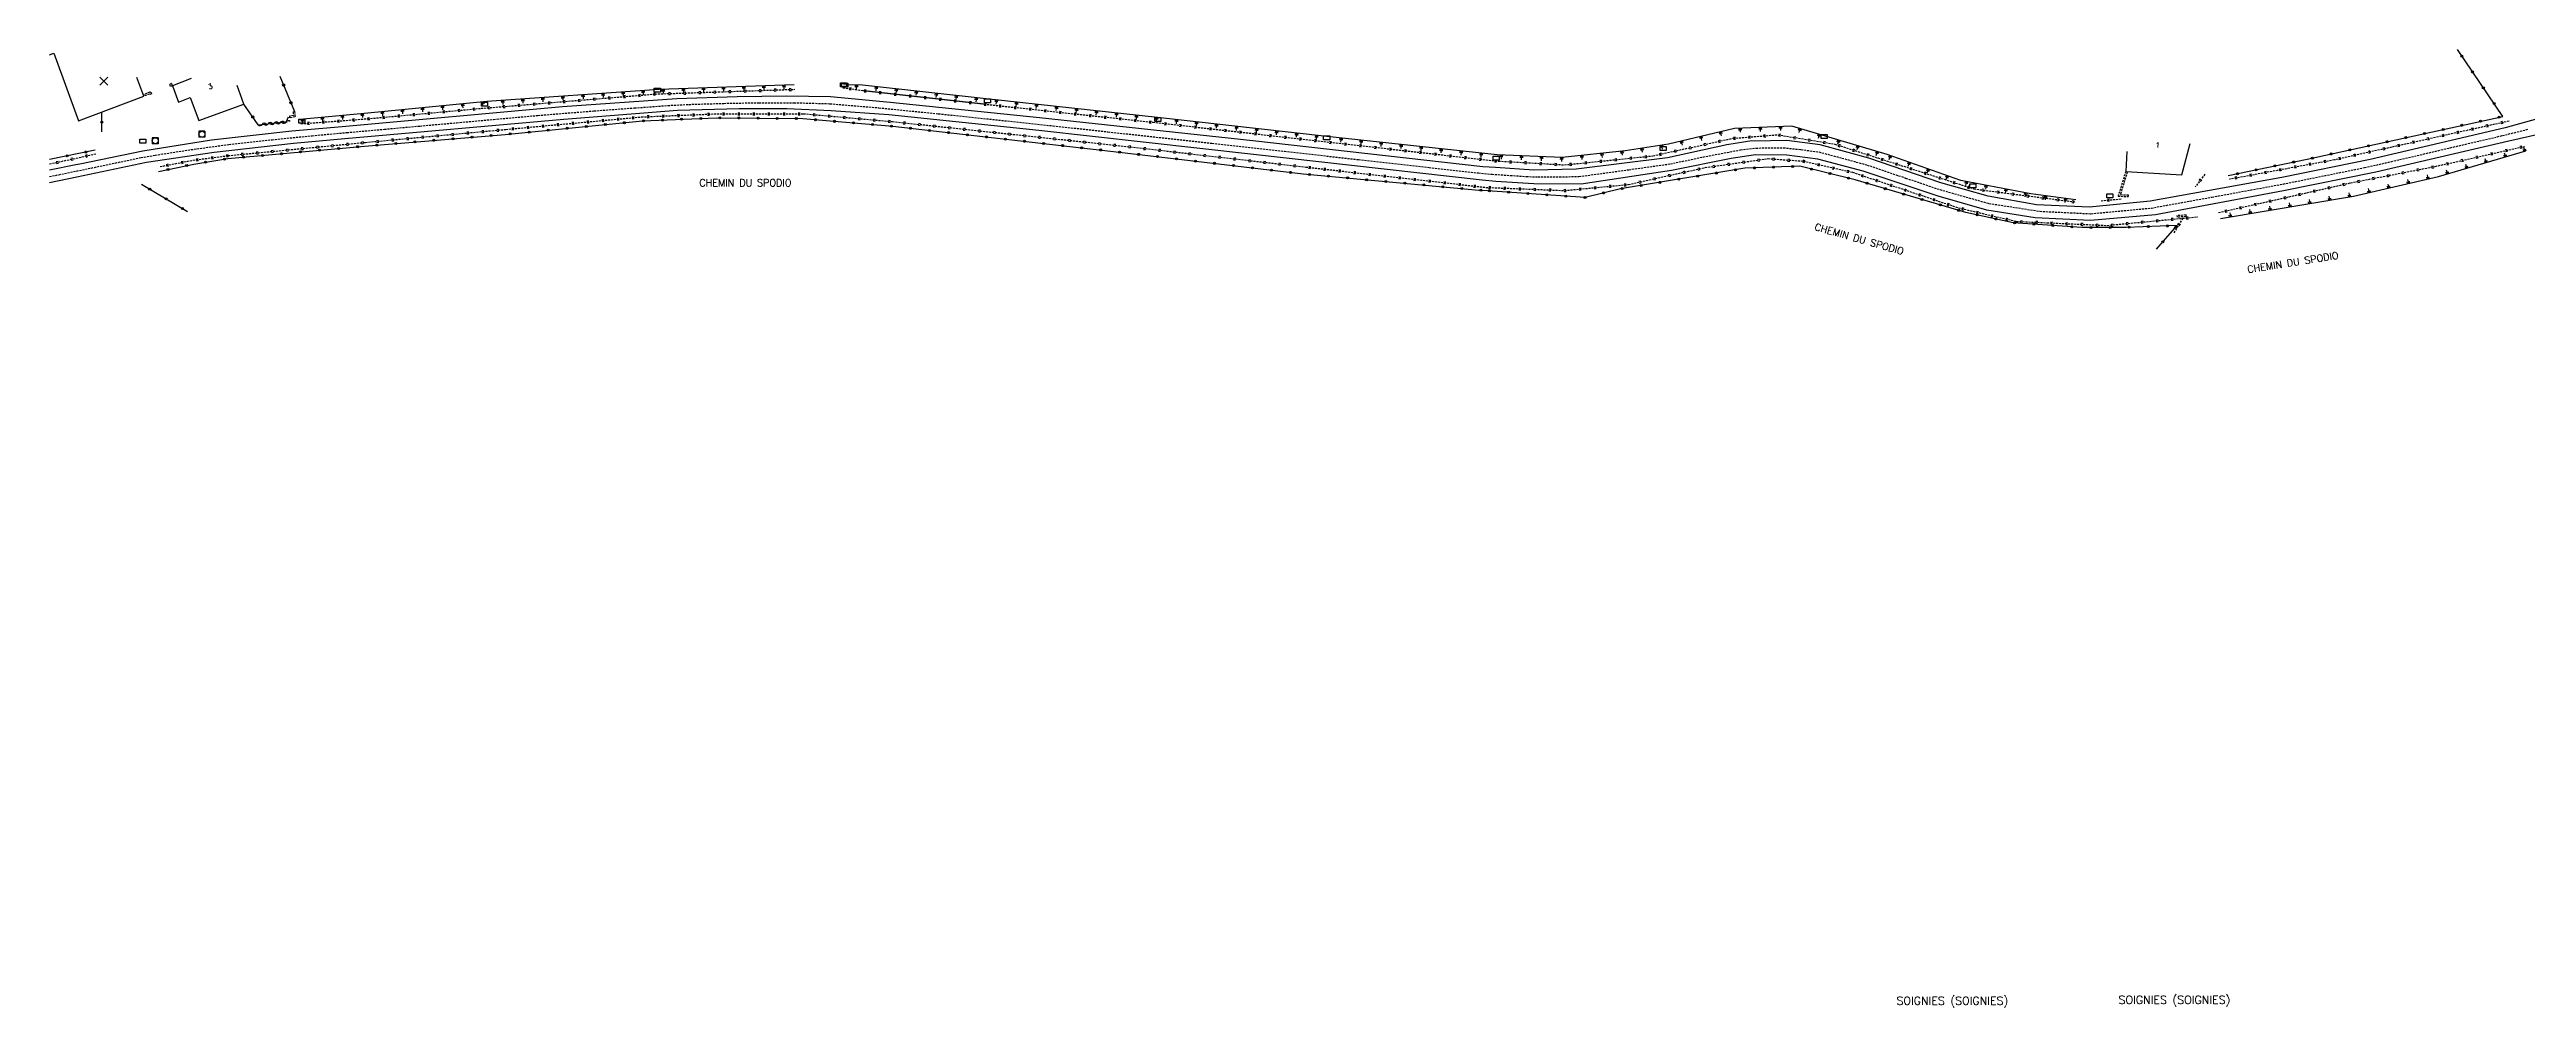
# Model space of a CAD drawing. Header units: millimetres. Extents: x 127000 to 128000, y 141000 to 142000.
# Drawn here: x 127000 to 127615, y 141011 to 141249 of the extents above; entities that cross this region are included whole.
import ezdxf
from ezdxf.enums import TextEntityAlignment as Align

# ---------------------------------------------------------------- set-up
doc = ezdxf.new("R2010")
doc.units = ezdxf.units.MM
doc.linetypes.add('DASHED', pattern=[0.75, 0.5, -0.25])
doc.layers.get('0').update_dxf_attribs({"linetype": 'CONTINUOUS'})
for name, color, linetype in [('W0001', 6, 'DASHED'), ('W0008', 7, 'CONTINUOUS'), ('W0100', 7, 'CONTINUOUS'), ('W0112', 1, 'DASHED'), ('W0211', 2, 'CONTINUOUS'), ('W0220', 5, 'DASHED'), ('W0310', 3, 'CONTINUOUS'), ('W0322', 7, 'CONTINUOUS'), ('W0420', 7, 'CONTINUOUS'), ('W0980', 7, 'CONTINUOUS'), ('W0989', 7, 'CONTINUOUS'), ('W0991', 7, 'CONTINUOUS'), ('W1471', 7, 'CONTINUOUS')]:
    doc.layers.add(name, color=color, linetype=linetype)
doc.styles.get("Standard").update_dxf_attribs({"font": 'romans.shx', "width": 0.85})

# ---------------------------------------------------------------- blocks, each defined once
blk = doc.blocks.new('t211o')
at = {"color": 0, "linetype": 'Continuous'}
for p, q in [((-0.29, 0.5), (-0.29, 0)), ((0, 1), (0, 0)), ((0.29, 0.5), (0.29, 0))]:
    blk.add_line(p, q, dxfattribs=at)
blk = doc.blocks.new('t220o')
at = {"color": 0, "linetype": 'Continuous'}
for p, q in [((-0.25, 0.25), (0.25, 0.25)), ((-0.25, -0.25), (0.25, -0.25))]:
    blk.add_line(p, q, dxfattribs=at)
blk = doc.blocks.new('t322o')
at = {"color": 0, "linetype": 'Continuous'}
for radius in [0.25, 0.15]:
    blk.add_circle((0, 0), radius, dxfattribs=at)
blk = doc.blocks.new('t310o')
at = {"color": 0, "linetype": 'Continuous'}
for centre, start, end in [((-0.5, 0.38), 216.8699, 323.1304), ((0.5, -0.37), 36.8699, 143.1303)]:
    blk.add_arc(centre, 0.625, start, end, dxfattribs=at)
blk = doc.blocks.new('t991o')
at = {"color": 0, "linetype": 'Continuous'}
for p, q in [((-1, 1), (1, -1)), ((-1, -1), (1, 1))]:
    blk.add_line(p, q, dxfattribs=at)
blk = doc.blocks.new('T420')
for p, q in [((0.75, 0.75), (-0.75, 0.75)), ((-0.75, 0.75), (-0.75, -0.75)), ((0.75, 0.75), (0.75, -0.75)), ((0.75, -0.75), (-0.75, -0.75))]:
    blk.add_line(p, q)
blk.add_ellipse((0, 0), major_axis=(-0.53, 0.53), ratio=1, start_param=3.926991, end_param=10.210176)
blk = doc.blocks.new('T1471')
at = {"color": 0, "linetype": 'Continuous', "flags": 128}
blk.add_lwpolyline([(-0.75, -0.5), (-0.75, 0.5), (0.75, 0.5), (0.75, -0.5), (-0.75, -0.5)], dxfattribs=at)

msp = doc.modelspace()

# ---------------------------------------------------------------- linework, layer by layer
at = {"layer": 'W0001'}
msp.add_lwpolyline([(127000, 141217.54), (127002.28, 141218), (127011.14, 141219.82), (127019.3, 141221.53), (127022.78, 141222.26), (127026.2, 141222.84), (127035.14, 141224.22), (127044.52, 141225.5), (127055.28, 141226.69), (127065.26, 141227.69), (127073.8, 141228.46), (127083.18, 141229.3), (127091.95, 141230.09), (127101.12, 141230.91), (127110.31, 141231.74), (127121.29, 141232.72), (127135.17, 141233.84), (127145.25, 141234.58), (127153.59, 141235.19), (127158.75, 141235.45), (127167.49, 141235.72), (127176.26, 141235.87), (127184.96, 141235.88), (127193.82, 141235.63), (127206, 141234.61), (127220.76, 141233.13), (127235.72, 141231.57), (127249.25, 141230.14), (127262.82, 141228.65), (127274.87, 141227.33), (127288.67, 141225.82), (127306.76, 141223.81), (127325.14, 141221.75), (127342.64, 141219.79), (127354.94, 141218.42), (127358.34, 141218.11), (127366.82, 141217.55), (127369.75, 141217.44), (127379.86, 141217.53), (127392.3, 141219.24), (127402.59, 141220.69), (127412.23, 141222.71), (127420.02, 141224.17), (127423.78, 141224.62), (127430.68, 141224.68), (127434.99, 141224.24), (127439.48, 141223.65), (127445.15, 141222.13), (127451.46, 141220.4), (127461.02, 141217.16), (127469.53, 141214.29), (127481.67, 141210.86), (127494.43, 141208.91), (127506.98, 141208.3), (127522.05, 141209.72), (127537.09, 141212.43), (127555.49, 141215.81), (127575, 141219.77), (127578.61, 141220.55), (127596.29, 141224.68), (127609.25, 141227.71), (127615.74, 141229.32)], dxfattribs=at)
at = {"layer": 'W0008'}
for points in [[(127620.06, 141232.46), (127609.89, 141229.66), (127576.43, 141221.75), (127554.44, 141217.27), (127521.73, 141211.45), (127506.71, 141209.96), (127493.5, 141210.5), (127481.54, 141212.65), (127469.77, 141216), (127451.85, 141222.13), (127439.82, 141225.43), (127431.52, 141226.53), (127423.41, 141226.35), (127422.82, 141226.4), (127416.59, 141225.43), (127401.84, 141222.2), (127379.19, 141219.36), (127368.65, 141219.14), (127359.11, 141219.8), (127356.04, 141219.93), (127298.91, 141226.39), (127245.91, 141232.1), (127208.81, 141235.89), (127194.01, 141237.36), (127183.02, 141237.54), (127170.82, 141237.31), (127155.8, 141236.83), (127127.37, 141234.86), (127072.7, 141229.88), (127060.21, 141228.78), (127040.25, 141226.6), (127023.2, 141223.82), (127007.51, 141220.61), (127006.5, 141220.43), (127000, 141219.1)], [(127621.07, 141228.61), (127610.83, 141226.29), (127577.83, 141218.66), (127554.89, 141214.01), (127523.1, 141208.06), (127506.95, 141206.61), (127493.19, 141207.25), (127481.16, 141209.18), (127469.07, 141212.64), (127450.48, 141218.87), (127439.24, 141221.89), (127431.5, 141222.84), (127423.71, 141222.89), (127417.72, 141222.06), (127402.88, 141219.08), (127380.43, 141215.67), (127368.69, 141215.73), (127359.25, 141216.29), (127355.84, 141216.68), (127299.02, 141222.98), (127245.71, 141228.95), (127208.44, 141232.88), (127194.11, 141233.88), (127183.1, 141234.33), (127171.29, 141234.34), (127156.01, 141233.9), (127127.75, 141231.71), (127073.31, 141226.9), (127060.58, 141225.72), (127040.88, 141223.53), (127024.1, 141221.05), (127006.79, 141217.36), (127000, 141215.98)]]:
    msp.add_lwpolyline(points, dxfattribs=at)
at = {"layer": 'W0100'}
msp.add_line((127023.46, 141237.49), (127021.7, 141242.17), dxfattribs=at)
for points in [[(127000, 141247.77), (127001.03, 141248.15), (127007.23, 141231.39), (127023.46, 141237.49)], [(127035.2, 141241.86), (127030.52, 141240.1), (127032.05, 141236.04), (127034.95, 141237.14), (127037.1, 141231.43), (127048.27, 141235.49), (127046.57, 141240.19)], [(127515.98, 141223.78), (127515.7, 141218.79), (127529.58, 141217.99), (127531.66, 141225.74)]]:
    msp.add_lwpolyline(points, dxfattribs=at)
at = {"layer": 'W0112'}
for p, q in [((127025.2, 141238.48), (127025.35, 141238.11)), ((127030.32, 141240.64), (127029.83, 141240.46)), ((127059.57, 141232.53), (127059.62, 141232.13)), ((127060.48, 141233.64), (127060.88, 141233.68)), ((127515.7, 141218.79), (127516.08, 141218.67)), ((127516.29, 141212.96), (127516.27, 141212.56)), ((127528.54, 141207.43), (127528.49, 141207.83)), ((127530.73, 141207.6), (127528.54, 141207.43))]:
    msp.add_line(p, q, dxfattribs=at)
for points in [[(127025.2, 141238.48), (127024.98, 141238.39), (127024.92, 141238.48), (127023.31, 141237.87)], [(127025.35, 141238.11), (127024.83, 141237.89), (127024.77, 141237.99), (127023.46, 141237.49)], [(127030.03, 141239.93), (127029.83, 141240.46)], [(127030.52, 141240.1), (127030.03, 141239.93)], [(127030.52, 141240.1), (127030.32, 141240.64)], [(127060.48, 141233.64), (127060.58, 141232.67), (127059.57, 141232.53)], [(127060.88, 141233.68), (127061.02, 141232.33), (127059.62, 141232.13)], [(127515.7, 141218.79), (127513.8, 141212.66), (127516.27, 141212.56)], [(127516.08, 141218.67), (127514.34, 141213.04), (127516.29, 141212.96)], [(127530.73, 141207.6), (127530.69, 141208), (127528.49, 141207.83)]]:
    msp.add_lwpolyline(points, dxfattribs=at)
at = {"layer": 'W0211'}
for points in [[(127184.95, 141240.35), (127151.45, 141239.15), (127108.63, 141236.15), (127079.09, 141233.3), (127062.17, 141231.71)], [(127317.26, 141227.46), (127275.22, 141232.18), (127232.66, 141236.82), (127201.9, 141240.23), (127197.23, 141240.31)], [(127456.41, 141222.99), (127432.74, 141230.09), (127418.51, 141229.46), (127402.1, 141225.55), (127391.37, 141223.9), (127375.71, 141222.26), (127359.53, 141222.94), (127317.26, 141227.46)], [(127503.29, 141211.75), (127492.08, 141213.26), (127474.71, 141216.58), (127456.41, 141222.99)], [(127539.21, 141207.08), (127572.28, 141212.66), (127593.36, 141217.56), (127615.07, 141223.94)]]:
    msp.add_lwpolyline(points, dxfattribs=at)
at = {"layer": 'W0220'}
for p, q in [((127000, 141220.66), (127011.64, 141223.21)), ((127535.36, 141218.12), (127532.95, 141214.95)), ((127509.55, 141211.54), (127514.73, 141211.99)), ((127529.85, 141207.19), (127527.53, 141203.44))]:
    msp.add_line(p, q, dxfattribs=at)
for points in [[(127062.45, 141230.64), (127078.94, 141231.89), (127107.23, 141234.48), (127150.37, 141238.03), (127185.08, 141239.2)], [(127197.02, 141239.61), (127202.01, 141238.9), (127232.15, 141235.53), (127274.14, 141231.02), (127316.62, 141226.23), (127359.1, 141221.43), (127376.27, 141220.44), (127398.22, 141222.67), (127418.06, 141227.03), (127429.24, 141227.92), (127443.44, 141225.6), (127477.99, 141214.46), (127503.33, 141211.2)], [(127232.15, 141235.53), (127202.01, 141238.9)], [(127027.5, 141220), (127035.64, 141221.61), (127044.32, 141222.73), (127078.45, 141226.02), (127113.34, 141229.25), (127147.02, 141232.35), (127165.73, 141233.12), (127187.25, 141233.15), (127209.41, 141231.19), (127268.49, 141224.91), (127312.04, 141219.9), (127356.82, 141214.84), (127376.26, 141214.07), (127392.17, 141215.57), (127411.15, 141219.77), (127426.83, 141221.99), (127435.62, 141221.37), (127447.8, 141218.6), (127474.12, 141209.77), (127488.55, 141206.4), (127511.1, 141205.4), (127533.62, 141207.55)], [(127610.94, 141231.32), (127567.54, 141221.67), (127541.45, 141216.86)], [(127538.76, 141208.57), (127571.54, 141215.98), (127592.54, 141220.05), (127614.69, 141225.04)]]:
    msp.add_lwpolyline(points, dxfattribs=at)
at = {"layer": 'W0310'}
msp.add_line((127051.81, 141230.37), (127059.06, 141231.12), dxfattribs=at)
at = {"layer": 'W0322'}
for p, q in [((127057.24, 141242.46), (127060.88, 141233.68)), ((127051.81, 141230.37), (127048.27, 141235.49)), ((127012.97, 141228.68), (127012.99, 141233.54)), ((127058.83, 141231.2), (127059.38, 141232.39)), ((127011.36, 141224.09), (127000, 141221.81)), ((127022.83, 141215.64), (127034.24, 141208.87)), ((127523.32, 141199.53), (127528.42, 141205.34))]:
    msp.add_line(p, q, dxfattribs=at)
for points in [[(127541.11, 141217.77), (127560.73, 141221.83), (127609.34, 141232.49), (127598.05, 141249.08)], [(127027.1, 141218.81), (127035.84, 141220.65), (127044.31, 141222), (127078.27, 141225.1), (127113.18, 141228.01), (127147.25, 141231.35), (127165.63, 141232.13), (127187.14, 141231.92), (127209.47, 141230.02), (127268.54, 141223.28), (127311.38, 141218.21), (127355.88, 141214.1)], [(127528.42, 141205.34), (127515.8, 141204.92), (127504.81, 141204.89), (127487.75, 141206.06), (127475.99, 141208.62), (127448.48, 141216.73), (127434.76, 141220.1), (127421.1, 141219.58), (127390.22, 141214.48), (127381.39, 141212.36), (127355.88, 141214.1)]]:
    msp.add_lwpolyline(points, dxfattribs=at)

# ---------------------------------------------------------------- block references
at = {"layer": 'W0211'}
for p, rotation in [((127102.61, 141235.57), 185.5030396942262), ((127107.58, 141236.05), 185.5030396942262), ((127112.57, 141236.42), 184.0138955370039), ((127117.56, 141236.77), 184.0138955370039), ((127122.54, 141237.12), 184.0138955370039), ((127127.53, 141237.47), 184.0138955370039), ((127132.52, 141237.82), 184.0138955370039), ((127137.51, 141238.17), 184.0138955370039), ((127142.49, 141238.52), 184.0138955370039), ((127147.48, 141238.87), 184.0138955370039), ((127152.47, 141239.19), 182.0412185198356), ((127157.47, 141239.37), 182.0412185198356), ((127162.47, 141239.55), 182.0412185198356), ((127167.46, 141239.72), 182.0412185198356), ((127172.46, 141239.9), 182.0412185198356), ((127177.46, 141240.08), 182.0412185198356), ((127182.45, 141240.26), 182.0412185198356), ((127200.46, 141240.25), 179.042660022015), ((127205.44, 141239.83), 173.6748346997042), ((127210.41, 141239.28), 173.6748346997042), ((127215.38, 141238.73), 173.6748346997042), ((127220.35, 141238.18), 173.6748346997042), ((127225.32, 141237.63), 173.6748346997042), ((127230.29, 141237.08), 173.6748346997042), ((127235.26, 141236.54), 173.7854119150578), ((127240.23, 141235.99), 173.7854119150578), ((127245.2, 141235.45), 173.7854119150578), ((127062.79, 141231.77), 185.3826961851791), ((127067.76, 141232.23), 185.3826961851791), ((127072.74, 141232.7), 185.3826961851791), ((127077.72, 141233.17), 185.3826961851791), ((127082.7, 141233.65), 185.5030396942262), ((127087.68, 141234.13), 185.5030396942262), ((127092.65, 141234.61), 185.5030396942262), ((127097.63, 141235.09), 185.5030396942262), ((127250.17, 141234.91), 173.7854119150578), ((127255.14, 141234.37), 173.7854119150578), ((127260.11, 141233.83), 173.7854119150578), ((127265.08, 141233.29), 173.7854119150578), ((127270.05, 141232.75), 173.7854119150578), ((127275.02, 141232.2), 173.7854119150578), ((127279.99, 141231.65), 173.5872980641333), ((127284.96, 141231.09), 173.5872980641333), ((127289.93, 141230.53), 173.5872980641333), ((127294.9, 141229.97), 173.5872980641333), ((127299.87, 141229.41), 173.5872980641333), ((127419.97, 141229.52), 182.5632490703346), ((127424.96, 141229.74), 182.5632490703346), ((127429.96, 141229.97), 182.5632490703346), ((127434.86, 141229.46), 163.3106200905192), ((127304.84, 141228.86), 173.5872980641333), ((127309.81, 141228.3), 173.5872980641333), ((127314.77, 141227.74), 173.5872980641333), ((127320.87, 141227.07), 173.891952871451), ((127325.85, 141226.54), 173.891952871451), ((127330.82, 141226.01), 173.891952871451), ((127335.79, 141225.48), 173.891952871451), ((127340.76, 141224.94), 173.891952871451), ((127345.73, 141224.41), 173.891952871451), ((127350.7, 141223.88), 173.891952871451), ((127355.68, 141223.35), 173.891952871451), ((127360.65, 141222.89), 177.6116679109993), ((127385.59, 141223.29), 185.9677387588633), ((127390.56, 141223.81), 185.9677387588633), ((127395.51, 141224.54), 188.7477850449114), ((127400.45, 141225.3), 188.7477850449114), ((127405.34, 141226.32), 193.3927573029935), ((127410.2, 141227.48), 193.3927573029935), ((127415.07, 141228.64), 193.3927573029935), ((127439.65, 141228.02), 163.3106200905192), ((127444.44, 141226.58), 163.3106200905192), ((127449.23, 141225.15), 163.3106200905192), ((127454.02, 141223.71), 163.3106200905192), ((127609.98, 141222.44), 16.38327674937827), ((127614.78, 141223.85), 16.38327674937827), ((127365.65, 141222.68), 177.6116679109993), ((127370.64, 141222.47), 177.6116679109993), ((127375.64, 141222.26), 177.6116679109993), ((127380.61, 141222.77), 185.9677387588633), ((127457.25, 141222.7), 160.6706815304674), ((127461.96, 141221.05), 160.6706815304674), ((127466.68, 141219.39), 160.6706815304674), ((127471.4, 141217.74), 160.6706815304674), ((127585.88, 141215.82), 13.07616793992963), ((127590.75, 141216.95), 13.07616793992963), ((127595.59, 141218.21), 16.38327674937827), ((127600.38, 141219.62), 16.38327674937827), ((127605.18, 141221.03), 16.38327674937827), ((127476.18, 141216.3), 169.1939609317718), ((127481.09, 141215.36), 169.1939609317718), ((127486, 141214.42), 169.1939609317718), ((127490.91, 141213.48), 169.1939609317718), ((127495.86, 141212.75), 172.3321177208084), ((127500.81, 141212.09), 172.3321177208084), ((127556.47, 141209.99), 9.575838110958783), ((127561.4, 141210.82), 9.575838110958783), ((127566.33, 141211.66), 9.575838110958783), ((127571.26, 141212.49), 9.575838110958783), ((127576.14, 141213.56), 13.07616793992963), ((127581.01, 141214.69), 13.07616793992963), ((127541.68, 141207.5), 9.575838110958783), ((127546.61, 141208.33), 9.575838110958783), ((127551.54, 141209.16), 9.575838110958783)]:
    msp.add_blockref('t211o', p, dxfattribs=dict(at, rotation=rotation))
at = {"layer": 'W0220'}
for p, rotation in [((127112.89, 141234.94), 4.709069149316639), ((127116.62, 141235.25), 4.709069149316639), ((127116.62, 141235.25), 4.709069149316639), ((127116.62, 141235.25), 4.709069149316639), ((127116.62, 141235.25), 4.709069149316639), ((127116.62, 141235.25), 4.709069149316639), ((127116.62, 141235.25), 4.709069149316639), ((127120.36, 141235.56), 4.709069149316639), ((127120.36, 141235.56), 4.709069149316639), ((127120.36, 141235.56), 4.709069149316639), ((127120.36, 141235.56), 4.709069149316639), ((127120.36, 141235.56), 4.709069149316639), ((127124.1, 141235.86), 4.709069149316639), ((127124.1, 141235.86), 4.709069149316639), ((127124.1, 141235.86), 4.709069149316639), ((127124.1, 141235.86), 4.709069149316639), ((127127.84, 141236.17), 4.709069149316639), ((127127.84, 141236.17), 4.709069149316639), ((127127.84, 141236.17), 4.709069149316639), ((127131.57, 141236.48), 4.709069149316639), ((127131.57, 141236.48), 4.709069149316639), ((127135.31, 141236.79), 4.709069149316639), ((127139.05, 141237.1), 4.709069149316639), ((127142.79, 141237.4), 4.709069149316639), ((127146.52, 141237.71), 4.709069149316639), ((127150.26, 141238.02), 4.709069149316639), ((127154.01, 141238.15), 1.932298215756949), ((127157.76, 141238.28), 1.932298215756949), ((127161.5, 141238.4), 1.932298215756949), ((127165.25, 141238.53), 1.932298215756949), ((127165.25, 141238.53), 1.932298215756949), ((127165.25, 141238.53), 1.932298215756949), ((127165.25, 141238.53), 1.932298215756949), ((127165.25, 141238.53), 1.932298215756949), ((127165.25, 141238.53), 1.932298215756949), ((127169, 141238.66), 1.932298215756949), ((127169, 141238.66), 1.932298215756949), ((127169, 141238.66), 1.932298215756949), ((127169, 141238.66), 1.932298215756949), ((127169, 141238.66), 1.932298215756949), ((127172.75, 141238.78), 1.932298215756949), ((127172.75, 141238.78), 1.932298215756949), ((127172.75, 141238.78), 1.932298215756949), ((127172.75, 141238.78), 1.932298215756949), ((127176.5, 141238.91), 1.932298215756949), ((127176.5, 141238.91), 1.932298215756949), ((127176.5, 141238.91), 1.932298215756949), ((127180.24, 141239.04), 1.932298215756949), ((127180.24, 141239.04), 1.932298215756949), ((127183.99, 141239.16), 1.932298215756949), ((127198.88, 141239.34), 351.9294386044806), ((127202.59, 141238.83), 353.6281053048976), ((127202.59, 141238.83), 353.6281053048976), ((127202.59, 141238.83), 353.6281053048976), ((127202.59, 141238.83), 353.6281053048976), ((127202.59, 141238.83), 353.6281053048976), ((127202.59, 141238.83), 353.6281053048976), ((127206.32, 141238.42), 353.6281053048976), ((127206.32, 141238.42), 353.6281053048976), ((127206.32, 141238.42), 353.6281053048976), ((127206.32, 141238.42), 353.6281053048976), ((127206.32, 141238.42), 353.6281053048976), ((127210.04, 141238), 353.6281053048976), ((127210.04, 141238), 353.6281053048976), ((127210.04, 141238), 353.6281053048976), ((127210.04, 141238), 353.6281053048976), ((127213.77, 141237.58), 353.6281053048976), ((127213.77, 141237.58), 353.6281053048976), ((127213.77, 141237.58), 353.6281053048976), ((127217.5, 141237.17), 353.6281053048976), ((127217.5, 141237.17), 353.6281053048976), ((127221.23, 141236.75), 353.6281053048976), ((127224.95, 141236.34), 353.6281053048976), ((127228.68, 141235.92), 353.6281053048976), ((127232.41, 141235.51), 353.8616344585192), ((127236.13, 141235.1), 353.8616344585192), ((127064.32, 141230.78), 4.338114506478137), ((127068.06, 141231.07), 4.338114506478137), ((127068.06, 141231.07), 4.338114506478137), ((127068.06, 141231.07), 4.338114506478137), ((127068.06, 141231.07), 4.338114506478137), ((127068.06, 141231.07), 4.338114506478137), ((127068.06, 141231.07), 4.338114506478137), ((127071.79, 141231.35), 4.338114506478137), ((127071.79, 141231.35), 4.338114506478137), ((127071.79, 141231.35), 4.338114506478137), ((127071.79, 141231.35), 4.338114506478137), ((127071.79, 141231.35), 4.338114506478137), ((127075.53, 141231.63), 4.338114506478137), ((127075.53, 141231.63), 4.338114506478137), ((127075.53, 141231.63), 4.338114506478137), ((127075.53, 141231.63), 4.338114506478137), ((127079.27, 141231.92), 5.218970727126084), ((127079.27, 141231.92), 5.218970727126084), ((127079.27, 141231.92), 5.218970727126084), ((127083.01, 141232.26), 5.218970727126084), ((127083.01, 141232.26), 5.218970727126084), ((127086.74, 141232.6), 5.218970727126084), ((127090.48, 141232.95), 5.218970727126084), ((127094.21, 141233.29), 5.218970727126084), ((127097.95, 141233.63), 5.218970727126084), ((127101.68, 141233.97), 5.218970727126084), ((127105.41, 141234.31), 5.218970727126084), ((127107.61, 141228.72), 5.299891250299371), ((127109.15, 141234.63), 4.709069149316639), ((127111.35, 141229.07), 5.299891250299371), ((127115.08, 141229.41), 5.258102560716356), ((127118.82, 141229.76), 5.258102560716356), ((127122.55, 141230.1), 5.258102560716356), ((127126.28, 141230.45), 5.258102560716356), ((127130.02, 141230.79), 5.258102560716356), ((127130.02, 141230.79), 5.258102560716356), ((127130.02, 141230.79), 5.258102560716356), ((127130.02, 141230.79), 5.258102560716356), ((127130.02, 141230.79), 5.258102560716356), ((127130.02, 141230.79), 5.258102560716356), ((127133.75, 141231.13), 5.258102560716356), ((127133.75, 141231.13), 5.258102560716356), ((127133.75, 141231.13), 5.258102560716356), ((127133.75, 141231.13), 5.258102560716356), ((127133.75, 141231.13), 5.258102560716356), ((127137.49, 141231.48), 5.258102560716356), ((127137.49, 141231.48), 5.258102560716356), ((127137.49, 141231.48), 5.258102560716356), ((127137.49, 141231.48), 5.258102560716356), ((127141.22, 141231.82), 5.258102560716356), ((127141.22, 141231.82), 5.258102560716356), ((127141.22, 141231.82), 5.258102560716356), ((127144.96, 141232.16), 5.258102560716356), ((127144.96, 141232.16), 5.258102560716356), ((127148.7, 141232.42), 2.351478279858521), ((127152.44, 141232.58), 2.351478279858521), ((127156.19, 141232.73), 2.351478279858521), ((127159.93, 141232.88), 2.351478279858521), ((127163.68, 141233.04), 2.351478279858521), ((127167.43, 141233.12), 0.08511064233941072), ((127171.18, 141233.13), 0.08511064233941072), ((127174.93, 141233.14), 0.08511064233941072), ((127178.68, 141233.14), 0.08511064233941072), ((127178.68, 141233.14), 0.08511064233941072), ((127178.68, 141233.14), 0.08511064233941072), ((127178.68, 141233.14), 0.08511064233941072), ((127178.68, 141233.14), 0.08511064233941072), ((127178.68, 141233.14), 0.08511064233941072), ((127182.43, 141233.15), 0.08511064233941072), ((127182.43, 141233.15), 0.08511064233941072), ((127182.43, 141233.15), 0.08511064233941072), ((127182.43, 141233.15), 0.08511064233941072), ((127182.43, 141233.15), 0.08511064233941072), ((127186.18, 141233.15), 0.08511064233941072), ((127186.18, 141233.15), 0.08511064233941072), ((127186.18, 141233.15), 0.08511064233941072), ((127186.18, 141233.15), 0.08511064233941072), ((127189.92, 141232.92), 354.9457689708998), ((127189.92, 141232.92), 354.9457689708998), ((127189.92, 141232.92), 354.9457689708998), ((127193.65, 141232.59), 354.9457689708998), ((127193.65, 141232.59), 354.9457689708998), ((127197.39, 141232.26), 354.9457689708998), ((127201.13, 141231.93), 354.9457689708998), ((127204.86, 141231.6), 354.9457689708998), ((127208.6, 141231.27), 354.9457689708998), ((127212.33, 141230.88), 353.9308458315973), ((127216.06, 141230.49), 353.9308458315973), ((127219.79, 141230.09), 353.9308458315973), ((127223.51, 141229.7), 353.9308458315973), ((127227.24, 141229.3), 353.9308458315973), ((127227.24, 141229.3), 353.9308458315973), ((127227.24, 141229.3), 353.9308458315973), ((127227.24, 141229.3), 353.9308458315973), ((127227.24, 141229.3), 353.9308458315973), ((127227.24, 141229.3), 353.9308458315973), ((127230.97, 141228.9), 353.9308458315973), ((127230.97, 141228.9), 353.9308458315973), ((127230.97, 141228.9), 353.9308458315973), ((127230.97, 141228.9), 353.9308458315973), ((127230.97, 141228.9), 353.9308458315973), ((127239.86, 141234.7), 353.8616344585192), ((127243.59, 141234.3), 353.8616344585192), ((127247.32, 141233.9), 353.8616344585192), ((127251.05, 141233.5), 353.8616344585192), ((127251.05, 141233.5), 353.8616344585192), ((127251.05, 141233.5), 353.8616344585192), ((127251.05, 141233.5), 353.8616344585192), ((127251.05, 141233.5), 353.8616344585192), ((127251.05, 141233.5), 353.8616344585192), ((127254.78, 141233.1), 353.8616344585192), ((127254.78, 141233.1), 353.8616344585192), ((127254.78, 141233.1), 353.8616344585192), ((127254.78, 141233.1), 353.8616344585192), ((127254.78, 141233.1), 353.8616344585192), ((127258.51, 141232.7), 353.8616344585192), ((127258.51, 141232.7), 353.8616344585192), ((127258.51, 141232.7), 353.8616344585192), ((127258.51, 141232.7), 353.8616344585192), ((127262.23, 141232.3), 353.8616344585192), ((127262.23, 141232.3), 353.8616344585192), ((127262.23, 141232.3), 353.8616344585192), ((127265.96, 141231.9), 353.8616344585192), ((127265.96, 141231.9), 353.8616344585192), ((127269.69, 141231.49), 353.8616344585192), ((127273.42, 141231.09), 353.8616344585192), ((127277.15, 141230.68), 353.5771037188706), ((127280.87, 141230.26), 353.5771037188706), ((127284.6, 141229.84), 353.5771037188706), ((127288.33, 141229.42), 353.5771037188706), ((127292.05, 141229), 353.5771037188706), ((127601.79, 141229.28), 192.5281421121138), ((127601.79, 141229.28), 192.5281421121138), ((127601.79, 141229.28), 192.5281421121138), ((127601.79, 141229.28), 192.5281421121138), ((127601.79, 141229.28), 192.5281421121138), ((127605.45, 141230.1), 192.5281421121138), ((127605.45, 141230.1), 192.5281421121138), ((127605.45, 141230.1), 192.5281421121138), ((127605.45, 141230.1), 192.5281421121138), ((127605.45, 141230.1), 192.5281421121138), ((127605.45, 141230.1), 192.5281421121138), ((127609.11, 141230.91), 192.5281421121138), ((127009.25, 141222.69), 12.38003233549722), ((127009.25, 141222.69), 12.38003233549722), ((127044.15, 141222.71), 7.361896809212095), ((127044.15, 141222.71), 7.361896809212095), ((127044.15, 141222.71), 7.361896809212095), ((127047.88, 141223.08), 5.493642239334863), ((127047.88, 141223.08), 5.493642239334863), ((127051.61, 141223.44), 5.493642239334863), ((127055.35, 141223.8), 5.493642239334863), ((127059.08, 141224.15), 5.493642239334863), ((127062.81, 141224.51), 5.493642239334863), ((127066.54, 141224.87), 5.493642239334863), ((127070.28, 141225.23), 5.493642239334863), ((127074.01, 141225.59), 5.493642239334863), ((127077.74, 141225.95), 5.493642239334863), ((127081.48, 141226.3), 5.299891250299371), ((127081.48, 141226.3), 5.299891250299371), ((127081.48, 141226.3), 5.299891250299371), ((127081.48, 141226.3), 5.299891250299371), ((127081.48, 141226.3), 5.299891250299371), ((127081.48, 141226.3), 5.299891250299371), ((127085.21, 141226.64), 5.299891250299371), ((127085.21, 141226.64), 5.299891250299371), ((127085.21, 141226.64), 5.299891250299371), ((127085.21, 141226.64), 5.299891250299371), ((127085.21, 141226.64), 5.299891250299371), ((127088.94, 141226.99), 5.299891250299371), ((127088.94, 141226.99), 5.299891250299371), ((127088.94, 141226.99), 5.299891250299371), ((127088.94, 141226.99), 5.299891250299371), ((127092.68, 141227.34), 5.299891250299371), ((127092.68, 141227.34), 5.299891250299371), ((127092.68, 141227.34), 5.299891250299371), ((127096.41, 141227.68), 5.299891250299371), ((127096.41, 141227.68), 5.299891250299371), ((127100.15, 141228.03), 5.299891250299371), ((127103.88, 141228.38), 5.299891250299371), ((127234.7, 141228.51), 353.9308458315973), ((127234.7, 141228.51), 353.9308458315973), ((127234.7, 141228.51), 353.9308458315973), ((127234.7, 141228.51), 353.9308458315973), ((127238.43, 141228.11), 353.9308458315973), ((127238.43, 141228.11), 353.9308458315973), ((127238.43, 141228.11), 353.9308458315973), ((127242.16, 141227.71), 353.9308458315973), ((127242.16, 141227.71), 353.9308458315973), ((127245.89, 141227.32), 353.9308458315973), ((127249.62, 141226.92), 353.9308458315973), ((127253.35, 141226.52), 353.9308458315973), ((127257.07, 141226.13), 353.9308458315973), ((127260.8, 141225.73), 353.9308458315973), ((127264.53, 141225.33), 353.9308458315973), ((127268.26, 141224.94), 353.9308458315973), ((127271.99, 141224.51), 353.4339683411665), ((127275.71, 141224.08), 353.4339683411665), ((127275.71, 141224.08), 353.4339683411665), ((127275.71, 141224.08), 353.4339683411665), ((127275.71, 141224.08), 353.4339683411665), ((127275.71, 141224.08), 353.4339683411665), ((127275.71, 141224.08), 353.4339683411665), ((127279.44, 141223.65), 353.4339683411665), ((127279.44, 141223.65), 353.4339683411665), ((127279.44, 141223.65), 353.4339683411665), ((127279.44, 141223.65), 353.4339683411665), ((127279.44, 141223.65), 353.4339683411665), ((127283.16, 141223.22), 353.4339683411665), ((127283.16, 141223.22), 353.4339683411665), ((127283.16, 141223.22), 353.4339683411665), ((127283.16, 141223.22), 353.4339683411665), ((127286.89, 141222.8), 353.4339683411665), ((127286.89, 141222.8), 353.4339683411665), ((127286.89, 141222.8), 353.4339683411665), ((127295.78, 141228.58), 353.5771037188706), ((127299.51, 141228.16), 353.5771037188706), ((127299.51, 141228.16), 353.5771037188706), ((127299.51, 141228.16), 353.5771037188706), ((127299.51, 141228.16), 353.5771037188706), ((127299.51, 141228.16), 353.5771037188706), ((127299.51, 141228.16), 353.5771037188706), ((127303.23, 141227.74), 353.5771037188706), ((127303.23, 141227.74), 353.5771037188706), ((127303.23, 141227.74), 353.5771037188706), ((127303.23, 141227.74), 353.5771037188706), ((127303.23, 141227.74), 353.5771037188706), ((127306.96, 141227.32), 353.5771037188706), ((127306.96, 141227.32), 353.5771037188706), ((127306.96, 141227.32), 353.5771037188706), ((127306.96, 141227.32), 353.5771037188706), ((127310.68, 141226.9), 353.5771037188706), ((127310.68, 141226.9), 353.5771037188706), ((127310.68, 141226.9), 353.5771037188706), ((127314.41, 141226.48), 353.5771037188706), ((127314.41, 141226.48), 353.5771037188706), ((127318.14, 141226.06), 353.5515880074042), ((127321.86, 141225.64), 353.5515880074042), ((127325.59, 141225.22), 353.5515880074042), ((127329.32, 141224.8), 353.5515880074042), ((127333.04, 141224.38), 353.5515880074042), ((127336.77, 141223.96), 353.5515880074042), ((127340.49, 141223.54), 353.5515880074042), ((127344.22, 141223.11), 353.5515880074042), ((127347.95, 141222.69), 353.5515880074042), ((127347.95, 141222.69), 353.5515880074042), ((127347.95, 141222.69), 353.5515880074042), ((127347.95, 141222.69), 353.5515880074042), ((127347.95, 141222.69), 353.5515880074042), ((127347.95, 141222.69), 353.5515880074042), ((127400.19, 141223.1), 12.40002865320951), ((127400.19, 141223.1), 12.40002865320951), ((127400.19, 141223.1), 12.40002865320951), ((127400.19, 141223.1), 12.40002865320951), ((127400.19, 141223.1), 12.40002865320951), ((127403.85, 141223.91), 12.40002865320951), ((127403.85, 141223.91), 12.40002865320951), ((127403.85, 141223.91), 12.40002865320951), ((127403.85, 141223.91), 12.40002865320951), ((127407.51, 141224.71), 12.40002865320951), ((127407.51, 141224.71), 12.40002865320951), ((127407.51, 141224.71), 12.40002865320951), ((127411.18, 141225.52), 12.40002865320951), ((127411.18, 141225.52), 12.40002865320951), ((127414.84, 141226.33), 12.40002865320951), ((127418.51, 141227.07), 4.508038979651412), ((127422.25, 141227.36), 4.508038979651412), ((127425.99, 141227.66), 4.508038979651412), ((127429.72, 141227.84), 350.734094029239), ((127433.42, 141227.23), 350.734094029239), ((127437.12, 141226.63), 350.734094029239), ((127440.82, 141226.02), 350.734094029239), ((127444.49, 141225.26), 342.1396265882508), ((127444.49, 141225.26), 342.1396265882508), ((127444.49, 141225.26), 342.1396265882508), ((127444.49, 141225.26), 342.1396265882508), ((127444.49, 141225.26), 342.1396265882508), ((127444.49, 141225.26), 342.1396265882508), ((127448.05, 141224.11), 342.1396265882508), ((127448.05, 141224.11), 342.1396265882508), ((127448.05, 141224.11), 342.1396265882508), ((127448.05, 141224.11), 342.1396265882508), ((127448.05, 141224.11), 342.1396265882508), ((127451.62, 141222.96), 342.1396265882508), ((127451.62, 141222.96), 342.1396265882508), ((127451.62, 141222.96), 342.1396265882508), ((127451.62, 141222.96), 342.1396265882508), ((127572.5, 141222.78), 192.5281421121138), ((127576.16, 141223.59), 192.5281421121138), ((127579.82, 141224.4), 192.5281421121138), ((127583.48, 141225.22), 192.5281421121138), ((127587.14, 141226.03), 192.5281421121138), ((127590.8, 141226.84), 192.5281421121138), ((127590.8, 141226.84), 192.5281421121138), ((127594.47, 141227.66), 192.5281421121138), ((127594.47, 141227.66), 192.5281421121138), ((127594.47, 141227.66), 192.5281421121138), ((127598.13, 141228.47), 192.5281421121138), ((127598.13, 141228.47), 192.5281421121138), ((127598.13, 141228.47), 192.5281421121138), ((127598.13, 141228.47), 192.5281421121138), ((127606.56, 141223.21), 12.69002752039748), ((127606.56, 141223.21), 12.69002752039748), ((127610.22, 141224.03), 12.69002752039748), ((127613.88, 141224.86), 12.69002752039748), ((127001.93, 141221.08), 12.38003233549722), ((127001.93, 141221.08), 12.38003233549722), ((127001.93, 141221.08), 12.38003233549722), ((127001.93, 141221.08), 12.38003233549722), ((127005.59, 141221.89), 12.38003233549722), ((127005.59, 141221.89), 12.38003233549722), ((127005.59, 141221.89), 12.38003233549722), ((127029.34, 141220.37), 11.20151558212332), ((127033.02, 141221.1), 11.20151558212332), ((127033.02, 141221.1), 11.20151558212332), ((127033.02, 141221.1), 11.20151558212332), ((127033.02, 141221.1), 11.20151558212332), ((127033.02, 141221.1), 11.20151558212332), ((127033.02, 141221.1), 11.20151558212332), ((127036.71, 141221.75), 7.361896809212095), ((127036.71, 141221.75), 7.361896809212095), ((127036.71, 141221.75), 7.361896809212095), ((127036.71, 141221.75), 7.361896809212095), ((127036.71, 141221.75), 7.361896809212095), ((127040.43, 141222.23), 7.361896809212095), ((127040.43, 141222.23), 7.361896809212095), ((127040.43, 141222.23), 7.361896809212095), ((127040.43, 141222.23), 7.361896809212095), ((127290.62, 141222.37), 353.4339683411665), ((127290.62, 141222.37), 353.4339683411665), ((127294.34, 141221.94), 353.4339683411665), ((127298.07, 141221.51), 353.4339683411665), ((127301.79, 141221.08), 353.4339683411665), ((127305.52, 141220.65), 353.4339683411665), ((127309.24, 141220.22), 353.4339683411665), ((127312.97, 141219.8), 353.5524133210079), ((127316.69, 141219.37), 353.5524133210079), ((127320.42, 141218.95), 353.5524133210079), ((127324.15, 141218.53), 353.5524133210079), ((127324.15, 141218.53), 353.5524133210079), ((127324.15, 141218.53), 353.5524133210079), ((127324.15, 141218.53), 353.5524133210079), ((127324.15, 141218.53), 353.5524133210079), ((127324.15, 141218.53), 353.5524133210079), ((127327.87, 141218.11), 353.5524133210079), ((127327.87, 141218.11), 353.5524133210079), ((127327.87, 141218.11), 353.5524133210079), ((127327.87, 141218.11), 353.5524133210079), ((127327.87, 141218.11), 353.5524133210079), ((127331.6, 141217.69), 353.5524133210079), ((127331.6, 141217.69), 353.5524133210079), ((127331.6, 141217.69), 353.5524133210079), ((127331.6, 141217.69), 353.5524133210079), ((127335.32, 141217.27), 353.5524133210079), ((127335.32, 141217.27), 353.5524133210079), ((127335.32, 141217.27), 353.5524133210079), ((127339.05, 141216.85), 353.5524133210079), ((127339.05, 141216.85), 353.5524133210079), ((127342.78, 141216.43), 353.5524133210079), ((127351.67, 141222.27), 353.5515880074042), ((127351.67, 141222.27), 353.5515880074042), ((127351.67, 141222.27), 353.5515880074042), ((127351.67, 141222.27), 353.5515880074042), ((127351.67, 141222.27), 353.5515880074042), ((127355.4, 141221.85), 353.5515880074042), ((127355.4, 141221.85), 353.5515880074042), ((127355.4, 141221.85), 353.5515880074042), ((127355.4, 141221.85), 353.5515880074042), ((127359.13, 141221.43), 356.6788179427367), ((127359.13, 141221.43), 356.6788179427367), ((127359.13, 141221.43), 356.6788179427367), ((127362.87, 141221.21), 356.6788179427367), ((127362.87, 141221.21), 356.6788179427367), ((127366.61, 141221), 356.6788179427367), ((127370.36, 141220.78), 356.6788179427367), ((127374.1, 141220.56), 356.6788179427367), ((127377.84, 141220.6), 5.811369788028802), ((127381.57, 141220.98), 5.811369788028802), ((127385.3, 141221.36), 5.811369788028802), ((127389.03, 141221.74), 5.811369788028802), ((127392.76, 141222.12), 5.811369788028802), ((127396.49, 141222.5), 5.811369788028802), ((127396.49, 141222.5), 5.811369788028802), ((127396.49, 141222.5), 5.811369788028802), ((127396.49, 141222.5), 5.811369788028802), ((127396.49, 141222.5), 5.811369788028802), ((127396.49, 141222.5), 5.811369788028802), ((127398.7, 141217.01), 12.47596500037361), ((127402.36, 141217.82), 12.47596500037361), ((127406.02, 141218.63), 12.47596500037361), ((127409.68, 141219.44), 12.47596500037361), ((127413.37, 141220.08), 8.065694109941678), ((127417.09, 141220.61), 8.065694109941678), ((127420.8, 141221.13), 8.065694109941678), ((127420.8, 141221.13), 8.065694109941678), ((127420.8, 141221.13), 8.065694109941678), ((127420.8, 141221.13), 8.065694109941678), ((127420.8, 141221.13), 8.065694109941678), ((127420.8, 141221.13), 8.065694109941678), ((127424.51, 141221.66), 8.065694109941678), ((127424.51, 141221.66), 8.065694109941678), ((127424.51, 141221.66), 8.065694109941678), ((127424.51, 141221.66), 8.065694109941678), ((127424.51, 141221.66), 8.065694109941678), ((127428.23, 141221.89), 355.9992205105792), ((127428.23, 141221.89), 355.9992205105792), ((127428.23, 141221.89), 355.9992205105792), ((127428.23, 141221.89), 355.9992205105792), ((127431.98, 141221.63), 355.9992205105792), ((127431.98, 141221.63), 355.9992205105792), ((127431.98, 141221.63), 355.9992205105792), ((127435.71, 141221.35), 347.1707457770964), ((127435.71, 141221.35), 347.1707457770964), ((127439.37, 141220.52), 347.1707457770964), ((127443.03, 141219.68), 347.1707457770964), ((127446.68, 141218.85), 347.1707457770964), ((127450.27, 141217.77), 341.4658307925747), ((127453.82, 141216.58), 341.4658307925747), ((127455.19, 141221.81), 342.1396265882508), ((127455.19, 141221.81), 342.1396265882508), ((127455.19, 141221.81), 342.1396265882508), ((127458.76, 141220.66), 342.1396265882508), ((127458.76, 141220.66), 342.1396265882508), ((127462.33, 141219.51), 342.1396265882508), ((127465.9, 141218.36), 342.1396265882508), ((127469.47, 141217.21), 342.1396265882508), ((127534.22, 141216.63), 232.7615888658601), ((127543.04, 141217.15), 190.4536606381489), ((127543.04, 141217.15), 190.4536606381489), ((127546.72, 141217.83), 190.4536606381489), ((127546.72, 141217.83), 190.4536606381489), ((127546.72, 141217.83), 190.4536606381489), ((127550.41, 141218.51), 190.4536606381489), ((127550.41, 141218.51), 190.4536606381489), ((127550.41, 141218.51), 190.4536606381489), ((127550.41, 141218.51), 190.4536606381489), ((127554.1, 141219.2), 190.4536606381489), ((127554.1, 141219.2), 190.4536606381489), ((127554.1, 141219.2), 190.4536606381489), ((127554.1, 141219.2), 190.4536606381489), ((127554.1, 141219.2), 190.4536606381489), ((127557.79, 141219.88), 190.4536606381489), ((127557.79, 141219.88), 190.4536606381489), ((127557.79, 141219.88), 190.4536606381489), ((127557.79, 141219.88), 190.4536606381489), ((127557.79, 141219.88), 190.4536606381489), ((127557.79, 141219.88), 190.4536606381489), ((127561.48, 141220.55), 190.4536606381489), ((127565.16, 141221.24), 190.4536606381489), ((127568.84, 141221.96), 192.5281421121138), ((127577.2, 141217.08), 10.9807555601136), ((127580.88, 141217.79), 10.9807555601136), ((127584.56, 141218.51), 10.9807555601136), ((127588.24, 141219.22), 10.9807555601136), ((127591.93, 141219.93), 10.9807555601136), ((127591.93, 141219.93), 10.9807555601136), ((127591.93, 141219.93), 10.9807555601136), ((127591.93, 141219.93), 10.9807555601136), ((127591.93, 141219.93), 10.9807555601136), ((127591.93, 141219.93), 10.9807555601136), ((127595.59, 141220.74), 12.69002752039748), ((127595.59, 141220.74), 12.69002752039748), ((127595.59, 141220.74), 12.69002752039748), ((127595.59, 141220.74), 12.69002752039748), ((127595.59, 141220.74), 12.69002752039748), ((127599.25, 141221.56), 12.69002752039748), ((127599.25, 141221.56), 12.69002752039748), ((127599.25, 141221.56), 12.69002752039748), ((127599.25, 141221.56), 12.69002752039748), ((127602.9, 141222.39), 12.69002752039748), ((127602.9, 141222.39), 12.69002752039748), ((127602.9, 141222.39), 12.69002752039748), ((127346.5, 141216.01), 353.5524133210079), ((127350.23, 141215.58), 353.5524133210079), ((127353.96, 141215.16), 353.5524133210079), ((127357.69, 141214.81), 357.7411783532066), ((127361.43, 141214.66), 357.7411783532066), ((127365.18, 141214.51), 357.7411783532066), ((127368.93, 141214.36), 357.7411783532066), ((127372.68, 141214.21), 357.7411783532066), ((127372.68, 141214.21), 357.7411783532066), ((127372.68, 141214.21), 357.7411783532066), ((127372.68, 141214.21), 357.7411783532066), ((127372.68, 141214.21), 357.7411783532066), ((127372.68, 141214.21), 357.7411783532066), ((127376.42, 141214.09), 5.358298809797438), ((127376.42, 141214.09), 5.358298809797438), ((127376.42, 141214.09), 5.358298809797438), ((127376.42, 141214.09), 5.358298809797438), ((127376.42, 141214.09), 5.358298809797438), ((127380.16, 141214.44), 5.358298809797438), ((127380.16, 141214.44), 5.358298809797438), ((127380.16, 141214.44), 5.358298809797438), ((127380.16, 141214.44), 5.358298809797438), ((127383.89, 141214.79), 5.358298809797438), ((127383.89, 141214.79), 5.358298809797438), ((127383.89, 141214.79), 5.358298809797438), ((127387.62, 141215.14), 5.358298809797438), ((127387.62, 141215.14), 5.358298809797438), ((127391.36, 141215.49), 5.358298809797438), ((127395.03, 141216.2), 12.47596500037361), ((127457.38, 141215.39), 341.4658307925747), ((127460.94, 141214.19), 341.4658307925747), ((127464.49, 141213), 341.4658307925747), ((127468.05, 141211.81), 341.4658307925747), ((127468.05, 141211.81), 341.4658307925747), ((127468.05, 141211.81), 341.4658307925747), ((127468.05, 141211.81), 341.4658307925747), ((127468.05, 141211.81), 341.4658307925747), ((127468.05, 141211.81), 341.4658307925747), ((127471.6, 141210.62), 341.4658307925747), ((127471.6, 141210.62), 341.4658307925747), ((127471.6, 141210.62), 341.4658307925747), ((127471.6, 141210.62), 341.4658307925747), ((127471.6, 141210.62), 341.4658307925747), ((127473.04, 141216.06), 342.1396265882508), ((127476.61, 141214.91), 342.1396265882508), ((127480.27, 141214.17), 352.651803207558), ((127483.99, 141213.69), 352.651803207558), ((127487.71, 141213.21), 352.651803207558), ((127491.43, 141212.73), 352.651803207558), ((127491.43, 141212.73), 352.651803207558), ((127491.43, 141212.73), 352.651803207558), ((127491.43, 141212.73), 352.651803207558), ((127491.43, 141212.73), 352.651803207558), ((127491.43, 141212.73), 352.651803207558), ((127495.15, 141212.25), 352.651803207558), ((127495.15, 141212.25), 352.651803207558), ((127495.15, 141212.25), 352.651803207558), ((127495.15, 141212.25), 352.651803207558), ((127495.15, 141212.25), 352.651803207558), ((127498.87, 141211.77), 352.651803207558), ((127498.87, 141211.77), 352.651803207558), ((127498.87, 141211.77), 352.651803207558), ((127498.87, 141211.77), 352.651803207558), ((127502.59, 141211.29), 352.651803207558), ((127502.59, 141211.29), 352.651803207558), ((127502.59, 141211.29), 352.651803207558), ((127511.42, 141211.7), 4.999857197596532), ((127547.9, 141210.64), 12.73184422795555), ((127547.9, 141210.64), 12.73184422795555), ((127547.9, 141210.64), 12.73184422795555), ((127547.9, 141210.64), 12.73184422795555), ((127547.9, 141210.64), 12.73184422795555), ((127551.56, 141211.46), 12.73184422795555), ((127551.56, 141211.46), 12.73184422795555), ((127551.56, 141211.46), 12.73184422795555), ((127551.56, 141211.46), 12.73184422795555), ((127555.22, 141212.29), 12.73184422795555), ((127555.22, 141212.29), 12.73184422795555), ((127555.22, 141212.29), 12.73184422795555), ((127558.88, 141213.12), 12.73184422795555), ((127558.88, 141213.12), 12.73184422795555), ((127562.53, 141213.94), 12.73184422795555), ((127566.19, 141214.77), 12.73184422795555), ((127569.85, 141215.6), 12.73184422795555), ((127573.52, 141216.36), 10.9807555601136), ((127475.19, 141209.52), 346.8408006100025), ((127475.19, 141209.52), 346.8408006100025), ((127475.19, 141209.52), 346.8408006100025), ((127475.19, 141209.52), 346.8408006100025), ((127478.84, 141208.67), 346.8408006100025), ((127478.84, 141208.67), 346.8408006100025), ((127478.84, 141208.67), 346.8408006100025), ((127482.49, 141207.82), 346.8408006100025), ((127482.49, 141207.82), 346.8408006100025), ((127486.14, 141206.96), 346.8408006100025), ((127489.82, 141206.34), 357.4530455193874), ((127493.57, 141206.18), 357.4530455193874), ((127497.32, 141206.01), 357.4530455193874), ((127501.06, 141205.84), 357.4530455193874), ((127504.81, 141205.68), 357.4530455193874), ((127508.56, 141205.51), 357.4530455193874), ((127512.3, 141205.51), 5.456925868964156), ((127516.03, 141205.87), 5.456925868964156), ((127516.03, 141205.87), 5.456925868964156), ((127516.03, 141205.87), 5.456925868964156), ((127516.03, 141205.87), 5.456925868964156), ((127516.03, 141205.87), 5.456925868964156), ((127516.03, 141205.87), 5.456925868964156), ((127519.76, 141206.23), 5.456925868964156), ((127519.76, 141206.23), 5.456925868964156), ((127519.76, 141206.23), 5.456925868964156), ((127519.76, 141206.23), 5.456925868964156), ((127519.76, 141206.23), 5.456925868964156), ((127523.5, 141206.58), 5.456925868964156), ((127523.5, 141206.58), 5.456925868964156), ((127523.5, 141206.58), 5.456925868964156), ((127523.5, 141206.58), 5.456925868964156), ((127527.23, 141206.94), 5.456925868964156), ((127527.23, 141206.94), 5.456925868964156), ((127527.23, 141206.94), 5.456925868964156), ((127528.86, 141205.59), 238.3031102716105), ((127530.96, 141207.3), 5.456925868964156), ((127530.96, 141207.3), 5.456925868964156), ((127540.59, 141208.98), 12.73184422795555), ((127544.24, 141209.81), 12.73184422795555), ((127544.24, 141209.81), 12.73184422795555), ((127544.24, 141209.81), 12.73184422795555), ((127544.24, 141209.81), 12.73184422795555), ((127544.24, 141209.81), 12.73184422795555), ((127544.24, 141209.81), 12.73184422795555)]:
    msp.add_blockref('t220o', p, dxfattribs=dict(at, rotation=rotation))
at = {"layer": 'W0310', "rotation": 5.888067241174208}
for p in [(127052.8, 141230.48), (127054.3, 141230.63), (127055.79, 141230.78), (127057.28, 141230.94), (127058.77, 141231.09)]:
    msp.add_blockref('t310o', p, dxfattribs=at)
at = {"layer": 'W0322'}
for p, rotation in [((127599.17, 141247.43), 124.217608355222), ((127601.84, 141243.51), 124.217608355222), ((127058.15, 141240.27), 292.5289872652709), ((127059.97, 141235.88), 292.5289872652709), ((127604.51, 141239.58), 124.217608355222), ((127607.18, 141235.65), 124.217608355222), ((127012.98, 141231.06), 89.84658693956858), ((127050.46, 141232.33), 124.6352163519285), ((127123.86, 141229.06), 5.601692681214455), ((127128.59, 141229.52), 5.601692681214455), ((127133.32, 141229.98), 5.601692681214455), ((127138.04, 141230.45), 5.601692681214455), ((127142.77, 141230.91), 5.601692681214455), ((127147.5, 141231.36), 2.429717598270885), ((127152.24, 141231.56), 2.429717598270885), ((127156.99, 141231.76), 2.429717598270885), ((127161.74, 141231.96), 2.429717598270885), ((127166.48, 141232.12), 359.4327626467219), ((127171.23, 141232.08), 359.4327626467219), ((127175.98, 141232.03), 359.4327626467219), ((127180.73, 141231.98), 359.4327626467219), ((127185.48, 141231.93), 359.4327626467219), ((127190.22, 141231.66), 355.1514531186538), ((127194.95, 141231.25), 355.1514531186538), ((127199.69, 141230.85), 355.1514531186538), ((127204.42, 141230.45), 355.1514531186538), ((127209.15, 141230.05), 355.1514531186538), ((127213.87, 141229.52), 353.4909225813001), ((127218.59, 141228.98), 353.4909225813001), ((127594.51, 141229.24), 12.36507004307643), ((127599.15, 141230.26), 12.36507004307643), ((127603.79, 141231.27), 12.36507004307643), ((127608.43, 141232.29), 12.36507004307643), ((127004.38, 141222.69), 191.3484435336997), ((127009.03, 141223.63), 191.3484435336997), ((127052.89, 141222.78), 5.224067539264915), ((127057.62, 141223.21), 5.224067539264915), ((127062.35, 141223.65), 5.224067539264915), ((127067.08, 141224.08), 5.224067539264915), ((127071.81, 141224.51), 5.224067539264915), ((127076.54, 141224.95), 5.224067539264915), ((127081.27, 141225.35), 4.758058146838293), ((127086.01, 141225.75), 4.758058146838293), ((127090.74, 141226.14), 4.758058146838293), ((127095.47, 141226.54), 4.758058146838293), ((127100.21, 141226.93), 4.758058146838293), ((127104.94, 141227.32), 4.758058146838293), ((127109.68, 141227.72), 4.758058146838293), ((127114.41, 141228.13), 5.601692681214455), ((127119.13, 141228.59), 5.601692681214455), ((127223.31, 141228.44), 353.4909225813001), ((127228.03, 141227.9), 353.4909225813001), ((127232.75, 141227.37), 353.4909225813001), ((127237.47, 141226.83), 353.4909225813001), ((127242.19, 141226.29), 353.4909225813001), ((127246.91, 141225.75), 353.4909225813001), ((127251.63, 141225.21), 353.4909225813001), ((127256.35, 141224.67), 353.4909225813001), ((127261.07, 141224.14), 353.4909225813001), ((127265.79, 141223.6), 353.4909225813001), ((127270.51, 141223.05), 353.2432779071642), ((127566.68, 141223.14), 12.36507004307643), ((127571.32, 141224.15), 12.36507004307643), ((127575.96, 141225.17), 12.36507004307643), ((127580.59, 141226.19), 12.36507004307643), ((127585.23, 141227.2), 12.36507004307643), ((127589.87, 141228.22), 12.36507004307643), ((127029.42, 141219.3), 11.85066379714968), ((127034.07, 141220.27), 11.85066379714968), ((127038.75, 141221.11), 9.06567028088907), ((127043.44, 141221.86), 9.06567028088907), ((127048.16, 141222.35), 5.224067539264915), ((127275.22, 141222.49), 353.2432779071642), ((127279.94, 141221.93), 353.2432779071642), ((127284.66, 141221.37), 353.2432779071642), ((127289.37, 141220.82), 353.2432779071642), ((127294.09, 141220.26), 353.2432779071642), ((127298.81, 141219.7), 353.2432779071642), ((127303.52, 141219.14), 353.2432779071642), ((127308.24, 141218.58), 353.2432779071642), ((127312.96, 141218.06), 354.7317281790591), ((127317.69, 141217.62), 354.7317281790591), ((127322.42, 141217.19), 354.7317281790591), ((127327.15, 141216.75), 354.7317281790591), ((127404.68, 141216.86), 189.3775799285063), ((127409.37, 141217.64), 189.3775799285063), ((127414.05, 141218.41), 189.3775799285063), ((127418.74, 141219.18), 189.3775799285063), ((127423.46, 141219.67), 182.2177025185898), ((127428.2, 141219.85), 182.2177025185898), ((127432.95, 141220.03), 182.2177025185898), ((127437.61, 141219.4), 166.1870048729473), ((127442.22, 141218.27), 166.1870048729473), ((127446.84, 141217.14), 166.1870048729473), ((127543.43, 141218.25), 11.693945922218), ((127548.08, 141219.21), 11.693945922218), ((127552.74, 141220.18), 11.693945922218), ((127557.39, 141221.14), 11.693945922218), ((127562.04, 141222.12), 12.36507004307643), ((127024.87, 141214.43), 329.3376430518854), ((127028.96, 141212), 329.3376430518854), ((127331.88, 141216.32), 354.7317281790591), ((127336.61, 141215.88), 354.7317281790591), ((127341.34, 141215.45), 354.7317281790591), ((127346.07, 141215.01), 354.7317281790591), ((127350.8, 141214.57), 354.7317281790591), ((127355.53, 141214.14), 354.7317281790591), ((127357.68, 141213.98), 176.0871950969791), ((127362.42, 141213.66), 176.0871950969791), ((127367.16, 141213.33), 176.0871950969791), ((127371.9, 141213.01), 176.0871950969791), ((127376.64, 141212.68), 176.0871950969791), ((127381.38, 141212.36), 176.0871950969791), ((127385.99, 141213.46), 193.4835501017747), ((127390.62, 141214.54), 189.3775799285063), ((127395.31, 141215.32), 189.3775799285063), ((127399.99, 141216.09), 189.3775799285063), ((127451.41, 141215.87), 163.5644615362819), ((127455.97, 141214.52), 163.5644615362819), ((127460.52, 141213.18), 163.5644615362819), ((127465.08, 141211.83), 163.5644615362819), ((127469.64, 141210.49), 163.5644615362819), ((127033.04, 141209.58), 329.3376430518854), ((127474.19, 141209.15), 163.5644615362819), ((127478.8, 141208.01), 167.745824919713), ((127483.44, 141207), 167.745824919713), ((127488.09, 141206.04), 176.0805223289624), ((127492.83, 141205.71), 176.0805223289624), ((127497.57, 141205.39), 176.0805223289624), ((127502.31, 141205.07), 176.0805223289624), ((127507.05, 141204.9), 180.1616839826427), ((127511.8, 141204.91), 180.1616839826427), ((127516.55, 141204.95), 181.9018638288768), ((127521.3, 141205.11), 181.9018638288768), ((127526.05, 141205.26), 181.9018638288768), ((127528.02, 141204.89), 48.74926940497866), ((127524.89, 141201.32), 48.74926940497866)]:
    msp.add_blockref('t322o', p, dxfattribs=dict(at, rotation=rotation))
at = {"layer": 'W0420'}
for p in [(127026.25, 141226.44), (127037.84, 141228.04)]:
    msp.add_blockref('T420', p, dxfattribs=at)
at = {"layer": 'W0991', "rotation": 90}
msp.add_blockref('t991o', (127013.49, 141241.23), dxfattribs=at)
at = {"layer": 'W1471'}
for p in [(127108.01, 141235.53), (127150.96, 141238.99), (127197.23, 141240.31), (127197.52, 141240.27), (127233, 141236.33), (127062.7, 141231.32), (127275.26, 141231.69), (127023.2, 141226.3), (127317.21, 141227.12), (127400.77, 141224.47), (127440.76, 141227.51), (127359.33, 141222.1), (127477.71, 141215.24), (127511.77, 141212.71)]:
    msp.add_blockref('T1471', p, dxfattribs=at)

# ---------------------------------------------------------------- texts
at = {"layer": 'W0980'}
for p in [(127472.63, 141012.7), (127527.79, 141012.93)]:
    msp.add_text('SOIGNIES (SOIGNIES)', height=2, dxfattribs=at).set_placement(p, align=Align.MIDDLE)
at = {"layer": 'W0989'}
msp.add_text('CHEMIN DU SPODIO', height=1.75, dxfattribs=at).set_placement((127172.85, 141215.98), align=Align.MIDDLE)
for rotation, p in [(344.20616, (127449.49, 141202.03)), (8.98734, (127557.2, 141196.22))]:
    msp.add_text('CHEMIN DU SPODIO', height=1.75, rotation=rotation, dxfattribs=at).set_placement(p, align=Align.MIDDLE)
at = {"layer": 'W0991'}
for s, rotation, p in [('3', 19.95217, (127039.93, 141239.91)), ('1', 356.70604, (127523.62, 141225.35))]:
    msp.add_text(s, height=1.25, rotation=rotation, dxfattribs=at).set_placement(p, align=Align.MIDDLE)

doc.saveas('drawing.dxf')
